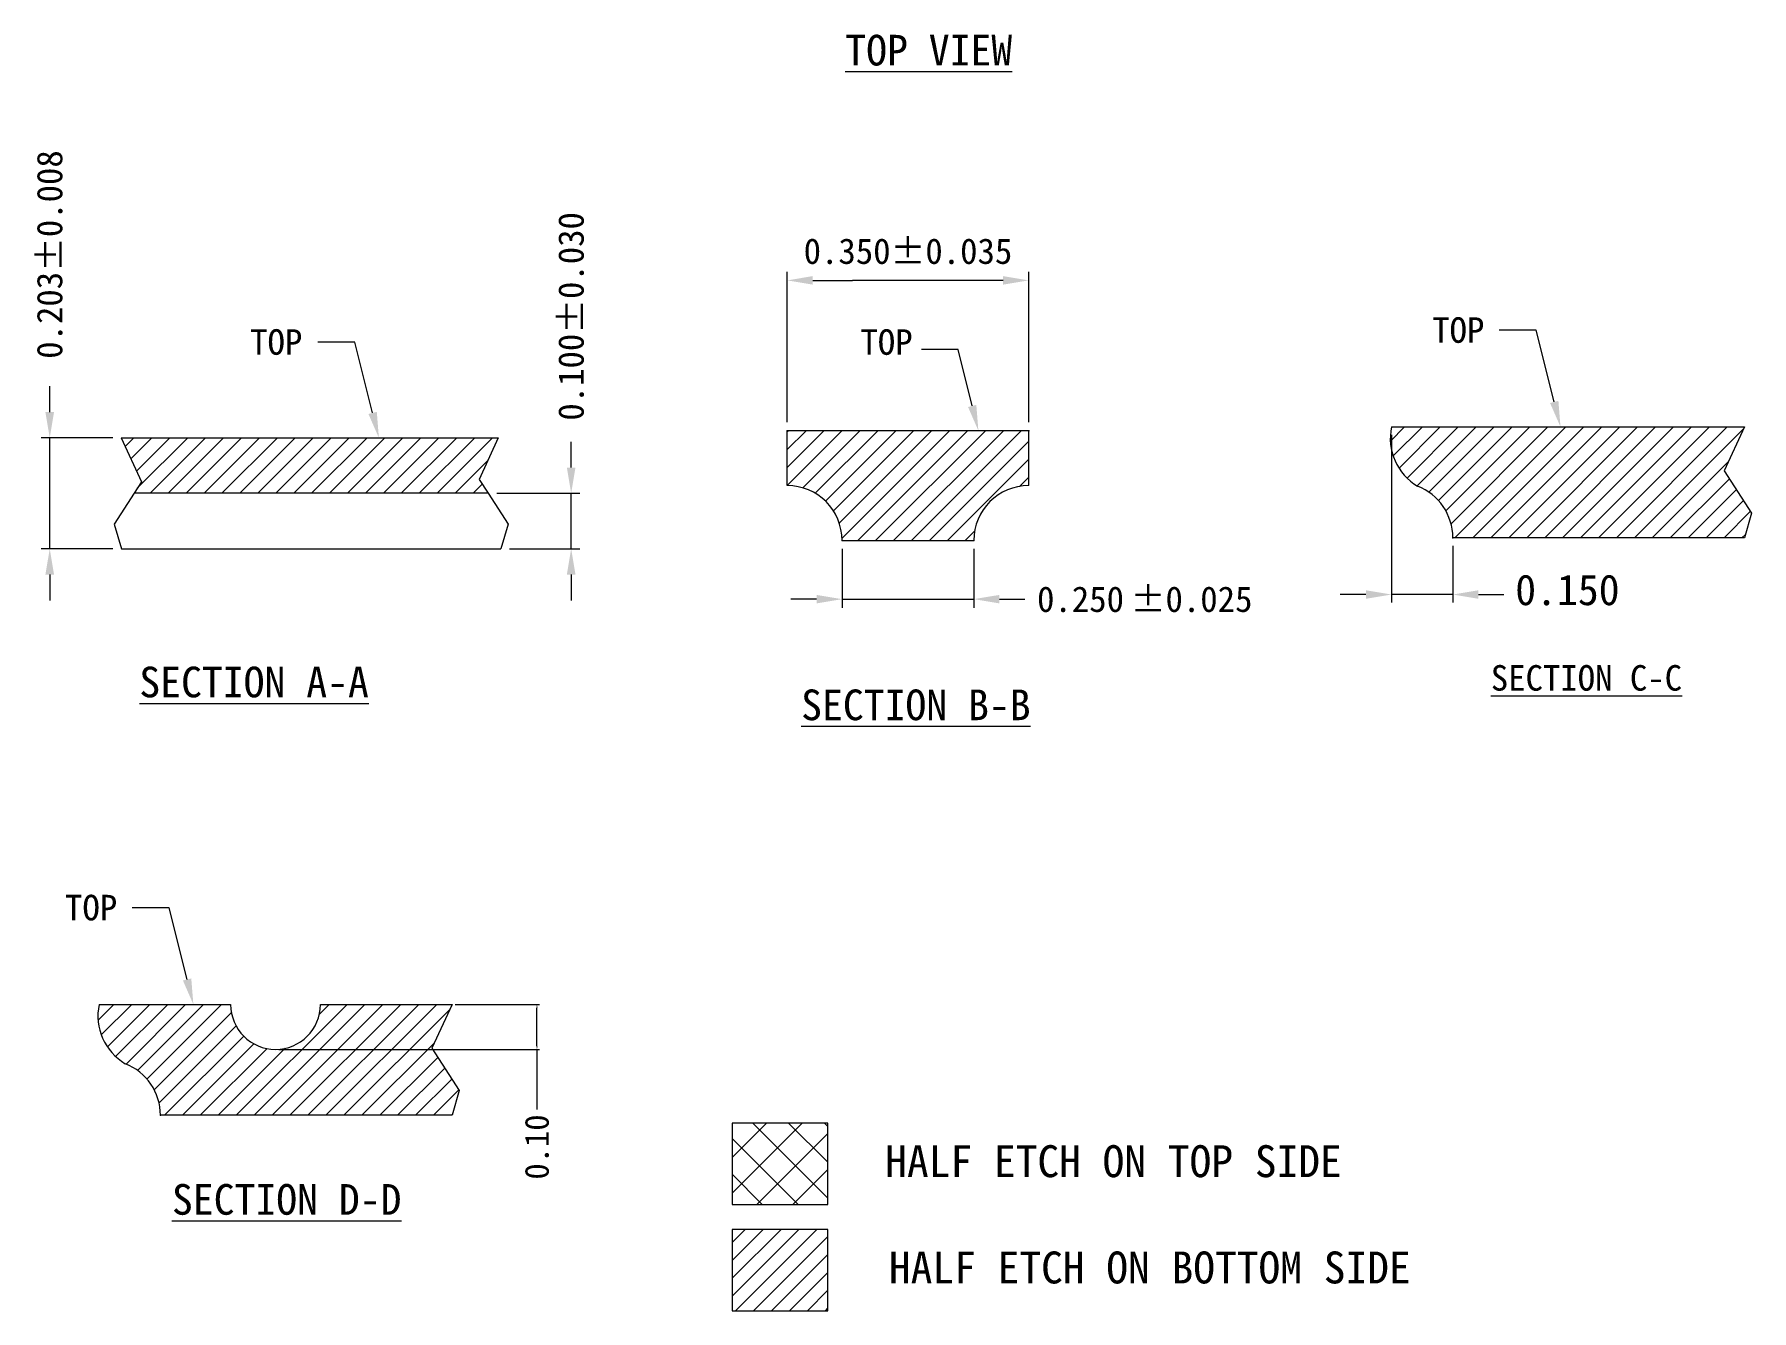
# Model space of a CAD drawing. Header units: millimetres. Extents: x 5041.1 to 5051.9, y 1756.7 to 1773.5.
# Drawn here: x 5041.13 to 5051.88, y 1756.7 to 1764.69 of the extents above; entities that cross this region are included whole.
import ezdxf
from ezdxf.enums import TextEntityAlignment as Align

# ---------------------------------------------------------------- set-up
doc = ezdxf.new("R2010")
doc.units = ezdxf.units.MM
doc.layers.add('1D', color=4, linetype='Continuous')
doc.layers.add('EACH', color=4, linetype='Continuous')
doc.layers.add('标注线', color=3, linetype='Continuous', lineweight=18)
doc.styles.get("Standard").update_dxf_attribs({"font": 'SimSun.ttf'})
doc.styles.add('宋体', font='SimSun.ttf')
doc.dimstyles.new('ISO-25', dxfattribs={"dimtxt": 0.1, "dimasz": 0.08, "dimexe": 0.015, "dimexo": 0.015, "dimgap": 0.02, "dimtad": 0, "dimzin": 1, "dimdsep": 46, "dimtxsty": 'Standard', "dimcen": 0.1, "dimadec": 0, "dimazin": 0, "dimtfac": 1, "dimtmove": 0, "dimatfit": 3, "dimfxl": 1, "dimarcsym": 0})

# ---------------------------------------------------------------- blocks, each defined once
blk = doc.blocks.new('*D34')
at = {"layer": 'Defpoints', "color": 0, "transparency": 16777216}
for p in [(5043.749, 1758.612), (5044.28, 1758.612), (5042.644, 1758.331)]:
    blk.add_point(p, dxfattribs=at)
at = {"layer": '标注线', "color": 0, "lineweight": 5, "transparency": 16777216}
for p, q in [((5043.769, 1758.612), (5044.295, 1758.612)), ((5044.28, 1758.351), (5044.28, 1758.592)), ((5042.664, 1758.331), (5044.295, 1758.331)), ((5044.28, 1758.331), (5044.28, 1757.955))]:
    blk.add_line(p, q, dxfattribs=at)
at = {"layer": '标注线', "color": 0, "transparency": 16777216}
for points in [[(5044.284, 1758.592), (5044.277, 1758.592), (5044.28, 1758.612)], [(5044.277, 1758.351), (5044.284, 1758.351), (5044.28, 1758.331)]]:
    blk.add_solid(points, dxfattribs=at)
at = {"layer": '标注线', "color": 0, "lineweight": 5, "transparency": 16777216, "insert": (5044.28, 1757.72), "char_height": 0.15, "attachment_point": 5, "rotation": 90}
blk.add_mtext('0.10', dxfattribs=at)

msp = doc.modelspace()

# ---------------------------------------------------------------- hatches: boundary and pattern name
at = {"layer": 'EACH', "lineweight": 5}
h = msp.add_hatch(dxfattribs=at)
h.set_pattern_fill('ANSI31', color=256, scale=0.025)
h.set_pattern_definition([(45, (792.452564, 10.37691), (-0.0561266008, 0.0561266008), [])])
h.paths.add_polyline_path([(5044.0372, 1762.1602), (5041.6786, 1762.1602), (5041.8054, 1761.886), (5041.7582, 1761.8133), (5043.9741, 1761.8133), (5043.9173, 1761.9008)])
h = msp.add_hatch(dxfattribs=at)
h.set_pattern_fill('ANSI31', color=256, scale=0.025)
h.set_pattern_definition([(45, (792.90982, 10.37691), (-0.0561266008, 0.0561266008), [])])
h.paths.add_polyline_path([(5045.8463, 1762.2052), (5045.8463, 1761.8618, -0.4142136), (5046.1897, 1761.5183), (5047.014, 1761.5183, -0.4142136), (5047.3574, 1761.8618), (5047.3574, 1762.2052)])
h = msp.add_hatch(dxfattribs=at)
h.set_pattern_fill('ANSI31', color=256, scale=0.025)
h.set_pattern_definition([(45, (792.70214, 10.37691), (-0.0561266008, 0.0561266008), [])])
h.paths.add_polyline_path([(5051.8366, 1762.229), (5049.6267, 1762.229, 0.3144392), (5049.7914, 1761.8582, -0.3087639), (5050.0119, 1761.5351), (5051.8363, 1761.5351), (5051.8819, 1761.6897), (5051.7099, 1761.9548)])
h = msp.add_hatch(dxfattribs=at)
h.set_pattern_fill('ANSI31', color=256, scale=0.025)
h.set_pattern_definition([(45, (347.31542, 12.401424), (-0.0561266008, 0.0561266008), [])])
h.paths.add_polyline_path([(5043.6218, 1758.3382), (5043.7486, 1758.6124), (5042.925, 1758.6124, -1), (5042.363, 1758.6124), (5041.5395, 1758.6124, 0.3208844), (5041.7033, 1758.2416, -0.3087639), (5041.9239, 1757.9185), (5043.7483, 1757.9185), (5043.7939, 1758.0732)])
h = msp.add_hatch(dxfattribs=at)
h.set_pattern_fill('ANSI37', color=6, scale=0.05)
h.set_pattern_definition([(45, (347.31542, 12.40142), (-0.1122532015, 0.1122532015), []), (135, (347.31542, 12.40142), (-0.1122532015, -0.1122532015), [])])
h.paths.add_polyline_path([(5046.1001, 1757.8693), (5045.5016, 1757.8693), (5045.5016, 1757.3606), (5046.1001, 1757.3606)])
h = msp.add_hatch(dxfattribs=at)
h.set_pattern_fill('ANSI31', color=256, scale=0.025)
h.set_pattern_definition([(45, (792.43187, 11.34005), (-0.0561266008, 0.0561266008), [])])
h.paths.add_polyline_path([(5046.1001, 1757.2038), (5045.5016, 1757.2038), (5045.5016, 1756.6951), (5046.1001, 1756.6951)])

# ---------------------------------------------------------------- linework, layer by layer
at = {"lineweight": 5}
msp.add_arc((5042.644, 1758.6124, -0.0291), 0.281, 180, 0, dxfattribs=at)
at = {"layer": '1D', "color": 7, "lineweight": 5}
for p, q in [((5041.6786, 1762.1602, -0.0291), (5044.0372, 1762.1602, -0.0291)), ((5041.6786, 1762.1602, -0.0291), (5041.8054, 1761.886, -0.0291)), ((5044.0372, 1762.1602, -0.0291), (5043.9173, 1761.9008, -0.0291)), ((5045.8463, 1761.8618, -0.0291), (5045.8463, 1762.2052, -0.0291)), ((5047.3574, 1762.2052, -0.0291), (5045.8463, 1762.2052, -0.0291)), ((5047.3574, 1761.8618, -0.0291), (5047.3574, 1762.2052, -0.0291)), ((5049.6275, 1762.229, -0.0291), (5051.8366, 1762.229, -0.0291)), ((5051.8366, 1762.229, -0.0291), (5051.7099, 1761.9548, -0.0291)), ((5051.7099, 1761.9548, -0.0291), (5051.8819, 1761.6897, -0.0291)), ((5041.8054, 1761.886, -0.0291), (5041.7582, 1761.8133, -0.0291)), ((5043.9173, 1761.9008, -0.0291), (5043.9741, 1761.8133, -0.0291)), ((5041.7582, 1761.8133, -0.0291), (5041.6334, 1761.621, -0.0291)), ((5043.9741, 1761.8133, -0.0291), (5041.7582, 1761.8133, -0.0291)), ((5043.9741, 1761.8133, -0.0291), (5044.0989, 1761.621, -0.0291)), ((5041.6334, 1761.621, -0.0291), (5041.679, 1761.4663, -0.0291)), ((5044.0989, 1761.621, -0.0291), (5044.0534, 1761.4663, -0.0291)), ((5051.8819, 1761.6897, -0.0291), (5051.8363, 1761.5351, -0.0291)), ((5046.1897, 1761.5183, -0.0291), (5047.014, 1761.5183, -0.0291)), ((5051.8366, 1761.5351, -0.0291), (5050.0119, 1761.5351, -0.0291)), ((5041.679, 1761.4663, -0.0291), (5044.0537, 1761.4663, -0.0291)), ((5041.5395, 1758.6124, -0.0291), (5042.363, 1758.6124, -0.0291)), ((5042.925, 1758.6124, -0.0291), (5043.7486, 1758.6124, -0.0291)), ((5043.7486, 1758.6124, -0.0291), (5043.6218, 1758.3382, -0.0291)), ((5043.6218, 1758.3382, -0.0291), (5043.7939, 1758.0732, -0.0291)), ((5043.7939, 1758.0732, -0.0291), (5043.7483, 1757.9185, -0.0291)), ((5043.7486, 1757.9185, -0.0291), (5041.9239, 1757.9185, -0.0291)), ((5045.5016, 1757.8693, -0.0291), (5045.5016, 1757.3606, -0.0291)), ((5046.1001, 1757.8693, -0.0291), (5045.5016, 1757.8693, -0.0291)), ((5046.1001, 1757.3606, -0.0291), (5046.1001, 1757.8693, -0.0291)), ((5045.5016, 1757.3606, -0.0291), (5046.1001, 1757.3606, -0.0291)), ((5045.5016, 1757.2038, -0.0291), (5045.5016, 1756.6951, -0.0291)), ((5046.1001, 1757.2038, -0.0291), (5045.5016, 1757.2038, -0.0291)), ((5046.1001, 1756.6951, -0.0291), (5046.1001, 1757.2038, -0.0291)), ((5045.5016, 1756.6951, -0.0291), (5046.1001, 1756.6951, -0.0291))]:
    msp.add_line(p, q, dxfattribs=at)
for centre, radius, start, end in [((5049.9686, 1762.1581, -0.0291), 0.3483, 168.2528, 239.4153), ((5045.8463, 1761.5183, -0.0291), 0.3434, 0, 90), ((5047.3574, 1761.5183, -0.0291), 0.3434, 90, 180), ((5049.665, 1761.5351, -0.0291), 0.3469, 0, 68.6352), ((5041.8805, 1758.5415, -0.0291), 0.3483, 168.2528, 239.4153), ((5041.5769, 1757.9185, -0.0291), 0.3469, 0, 68.6352)]:
    msp.add_arc(centre, radius, start, end, dxfattribs=at)
for p in [(5045.8463, 1762.2052, -0.0291), (5047.3574, 1762.2052, -0.0291), (5046.1897, 1761.5183, -0.0291), (5047.014, 1761.5183, -0.0291), (5050.0119, 1761.5351, -0.0291), (5041.9239, 1757.9185, -0.0291)]:
    msp.add_point(p, dxfattribs=at)
at = {"layer": '标注线', "lineweight": 5}
for p, q in [((5045.8463, 1762.2585, -0.0291), (5045.8463, 1763.2001, -0.0291)), ((5046.0063, 1763.1468, -0.0291), (5046.2552, 1763.1468, -0.0291)), ((5047.1974, 1763.1468, -0.0291), (5046.2552, 1763.1468, -0.0291)), ((5047.3574, 1762.2585, -0.0291), (5047.3574, 1763.2001, -0.0291)), ((5050.5339, 1762.8345, -0.0291), (5050.3018, 1762.8345, -0.0291)), ((5050.6463, 1762.3857, -0.0291), (5050.5339, 1762.8345, -0.0291)), ((5043.1406, 1762.7596, -0.0291), (5042.9084, 1762.7596, -0.0291)), ((5043.2514, 1762.317, -0.0291), (5043.1406, 1762.7596, -0.0291)), ((5046.9153, 1762.7137, -0.0291), (5046.6855, 1762.7137, -0.0291)), ((5047.0038, 1762.3604, -0.0291), (5046.9153, 1762.7137, -0.0291)), ((5041.2308, 1762.3218, -0.0291), (5041.2308, 1762.4834, -0.0291)), ((5041.6248, 1762.1602, -0.0291), (5041.1769, 1762.1602, -0.0291)), ((5041.2308, 1761.4663, -0.0291), (5041.2308, 1762.1602, -0.0291)), ((5049.6276, 1762.179, -0.0291), (5049.6276, 1761.1297, -0.0291)), ((5044.4941, 1761.9749, -0.0291), (5044.4941, 1762.1365, -0.0291)), ((5044.028, 1761.8133, -0.0291), (5044.548, 1761.8133, -0.0291)), ((5044.4941, 1761.4663, -0.0291), (5044.4941, 1761.8133, -0.0291)), ((5041.6251, 1761.4663, -0.0291), (5041.1769, 1761.4663, -0.0291)), ((5044.1075, 1761.4663, -0.0291), (5044.548, 1761.4663, -0.0291)), ((5046.1897, 1761.465, -0.0291), (5046.1897, 1761.0972, -0.0291)), ((5047.014, 1761.465, -0.0291), (5047.014, 1761.0972, -0.0291)), ((5050.0119, 1761.4851, -0.0291), (5050.0119, 1761.1297, -0.0291)), ((5041.2308, 1761.3047, -0.0291), (5041.2308, 1761.1431, -0.0291)), ((5044.4941, 1761.3047, -0.0291), (5044.4941, 1761.1431, -0.0291)), ((5046.0297, 1761.1506, -0.0291), (5045.8697, 1761.1506, -0.0291)), ((5046.1897, 1761.1506, -0.0291), (5047.014, 1761.1506, -0.0291)), ((5047.174, 1761.1506, -0.0291), (5047.334, 1761.1506, -0.0291)), ((5049.4676, 1761.1797, -0.0291), (5049.3076, 1761.1797, -0.0291)), ((5050.0119, 1761.1797, -0.0291), (5049.6276, 1761.1797, -0.0291)), ((5050.1719, 1761.1797, -0.0291), (5050.3319, 1761.1797, -0.0291)), ((5041.978, 1759.2179, -0.0291), (5041.7459, 1759.2179, -0.0291)), ((5042.0904, 1758.7692, -0.0291), (5041.978, 1759.2179, -0.0291))]:
    msp.add_line(p, q, dxfattribs=at)
for points in [[(5046.0063, 1763.1735, -0.0291), (5046.0063, 1763.1201, -0.0291), (5045.8463, 1763.1468, -0.0291)], [(5047.1974, 1763.1735, -0.0291), (5047.1974, 1763.1201, -0.0291), (5047.3574, 1763.1468, -0.0291)], [(5050.6725, 1762.3923, -0.0291), (5050.6856, 1762.229, -0.0291), (5050.6202, 1762.3792, -0.0291)], [(5041.2038, 1762.3218, -0.0291), (5041.2577, 1762.3218, -0.0291), (5041.2308, 1762.1602, -0.0291)], [(5043.2776, 1762.3235, -0.0291), (5043.2907, 1762.1602, -0.0291), (5043.2253, 1762.3104, -0.0291)], [(5047.0296, 1762.3669, -0.0291), (5047.0426, 1762.2052, -0.0291), (5046.9779, 1762.3539, -0.0291)], [(5044.4672, 1761.9749, -0.0291), (5044.5211, 1761.9749, -0.0291), (5044.4941, 1761.8133, -0.0291)], [(5041.2038, 1761.3047, -0.0291), (5041.2577, 1761.3047, -0.0291), (5041.2308, 1761.4663, -0.0291)], [(5044.4672, 1761.3047, -0.0291), (5044.5211, 1761.3047, -0.0291), (5044.4941, 1761.4663, -0.0291)], [(5049.4676, 1761.2063, -0.0291), (5049.4676, 1761.153, -0.0291), (5049.6276, 1761.1797, -0.0291)], [(5050.1719, 1761.2063, -0.0291), (5050.1719, 1761.153, -0.0291), (5050.0119, 1761.1797, -0.0291)], [(5046.0297, 1761.1772, -0.0291), (5046.0297, 1761.1239, -0.0291), (5046.1897, 1761.1506, -0.0291)], [(5047.174, 1761.1772, -0.0291), (5047.174, 1761.1239, -0.0291), (5047.014, 1761.1506, -0.0291)], [(5042.1165, 1758.7757, -0.0291), (5042.1297, 1758.6124, -0.0291), (5042.0643, 1758.7626, -0.0291)]]:
    msp.add_solid(points, dxfattribs=at)

# ---------------------------------------------------------------- texts
at = {"layer": '标注线', "lineweight": 5, "style": '宋体'}
for s, p in [('0.250', (5047.4098, 1761.0706, -0.0291)), ('±0.025', (5047.996, 1761.0706, -0.0291))]:
    msp.add_text(s, height=0.15996, dxfattribs=at).set_placement(p)
at = {"layer": '标注线', "lineweight": 5}
for s, p in [('HALF ETCH ON TOP SIDE', (5049.3166, 1757.6311, -0.0291)), ('HALF ETCH ON BOTTOM SIDE', (5049.748, 1756.9656, -0.0291))]:
    msp.add_text(s, height=0.2, dxfattribs=at).set_placement(p, align=Align.MIDDLE_RIGHT)
at = {"layer": '标注线', "lineweight": 5, "attachment_point": 5, "style": '宋体'}
for s, insert, char_height in [('{\\LTOP VIEW}', (5046.732, 1764.5869, 0.0291), 0.191958), ('\\A1;0.350%%P0.035', (5046.6019, 1763.3286, -0.0291), 0.159965), ('TOP', (5050.0459, 1762.8345, -0.0291), 0.15996), ('TOP', (5042.6482, 1762.7596, -0.0291), 0.15996), ('TOP', (5046.4677, 1762.7594, -0.0291), 0.15996), ('\\A1;0.150', (5050.7289, 1761.2075, -0.0407), 0.19196), ('{\\LSECTION A-A}', (5042.5097, 1760.6303, -0.0291), 0.191958), ('\\A1;{\\LSECTION C-C}', (5050.8479, 1760.6563, -0.0291), 0.159965), ('{\\LSECTION B-B}', (5046.6514, 1760.4872, -0.0291), 0.191958), ('TOP', (5041.4899, 1759.2179, -0.0291), 0.15996), ('{\\LSECTION D-D}', (5042.7138, 1757.3903, -0.0291), 0.191958)]:
    msp.add_mtext(s, dxfattribs=dict(at, insert=insert, char_height=char_height))
at = {"layer": '标注线', "lineweight": 5, "char_height": 0.159965, "attachment_point": 5, "rotation": 90, "style": '宋体'}
for s, insert in [('0.203±0.008', (5041.2308, 1763.3088, -0.0291)), ('0.100±0.030', (5044.4941, 1762.9215, -0.0291))]:
    msp.add_mtext(s, dxfattribs=dict(at, insert=insert))

# ---------------------------------------------------------------- dimensions: what is measured, and where the dimension line sits
at = {"layer": '标注线', "lineweight": 5}
dim = msp.add_linear_dim(base=(5044.2802, 1758.6124, -0.0291), p1=(5042.644, 1758.3314, -0.0291), p2=(5043.7486, 1758.6124, -0.0291), angle=90, text='0.10', dimstyle='ISO-25', override={"dimtxt": 0.15, "dimasz": 0.02, "dimexo": 0.02, "dimgap": 0.03, "dimdec": 3, "dimzin": 0, "dimtxsty": 'Standard', "dimlwd": 5, "dimlwe": 5}, dxfattribs=at)
dim.commit()
dim.dimension.update_dxf_attribs({"geometry": '*D34', "text_midpoint": (5044.2802, 1757.7205, -0.0291), "dimtype": 128})

doc.saveas('drawing.dxf')
